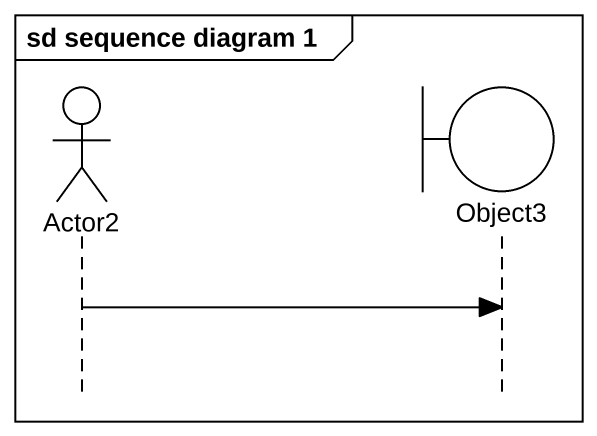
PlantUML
@startuml
mainframe sd sequence diagram 1
hide footbox
actor Actor2
boundary Object3

Actor2 -> Object3
@enduml
